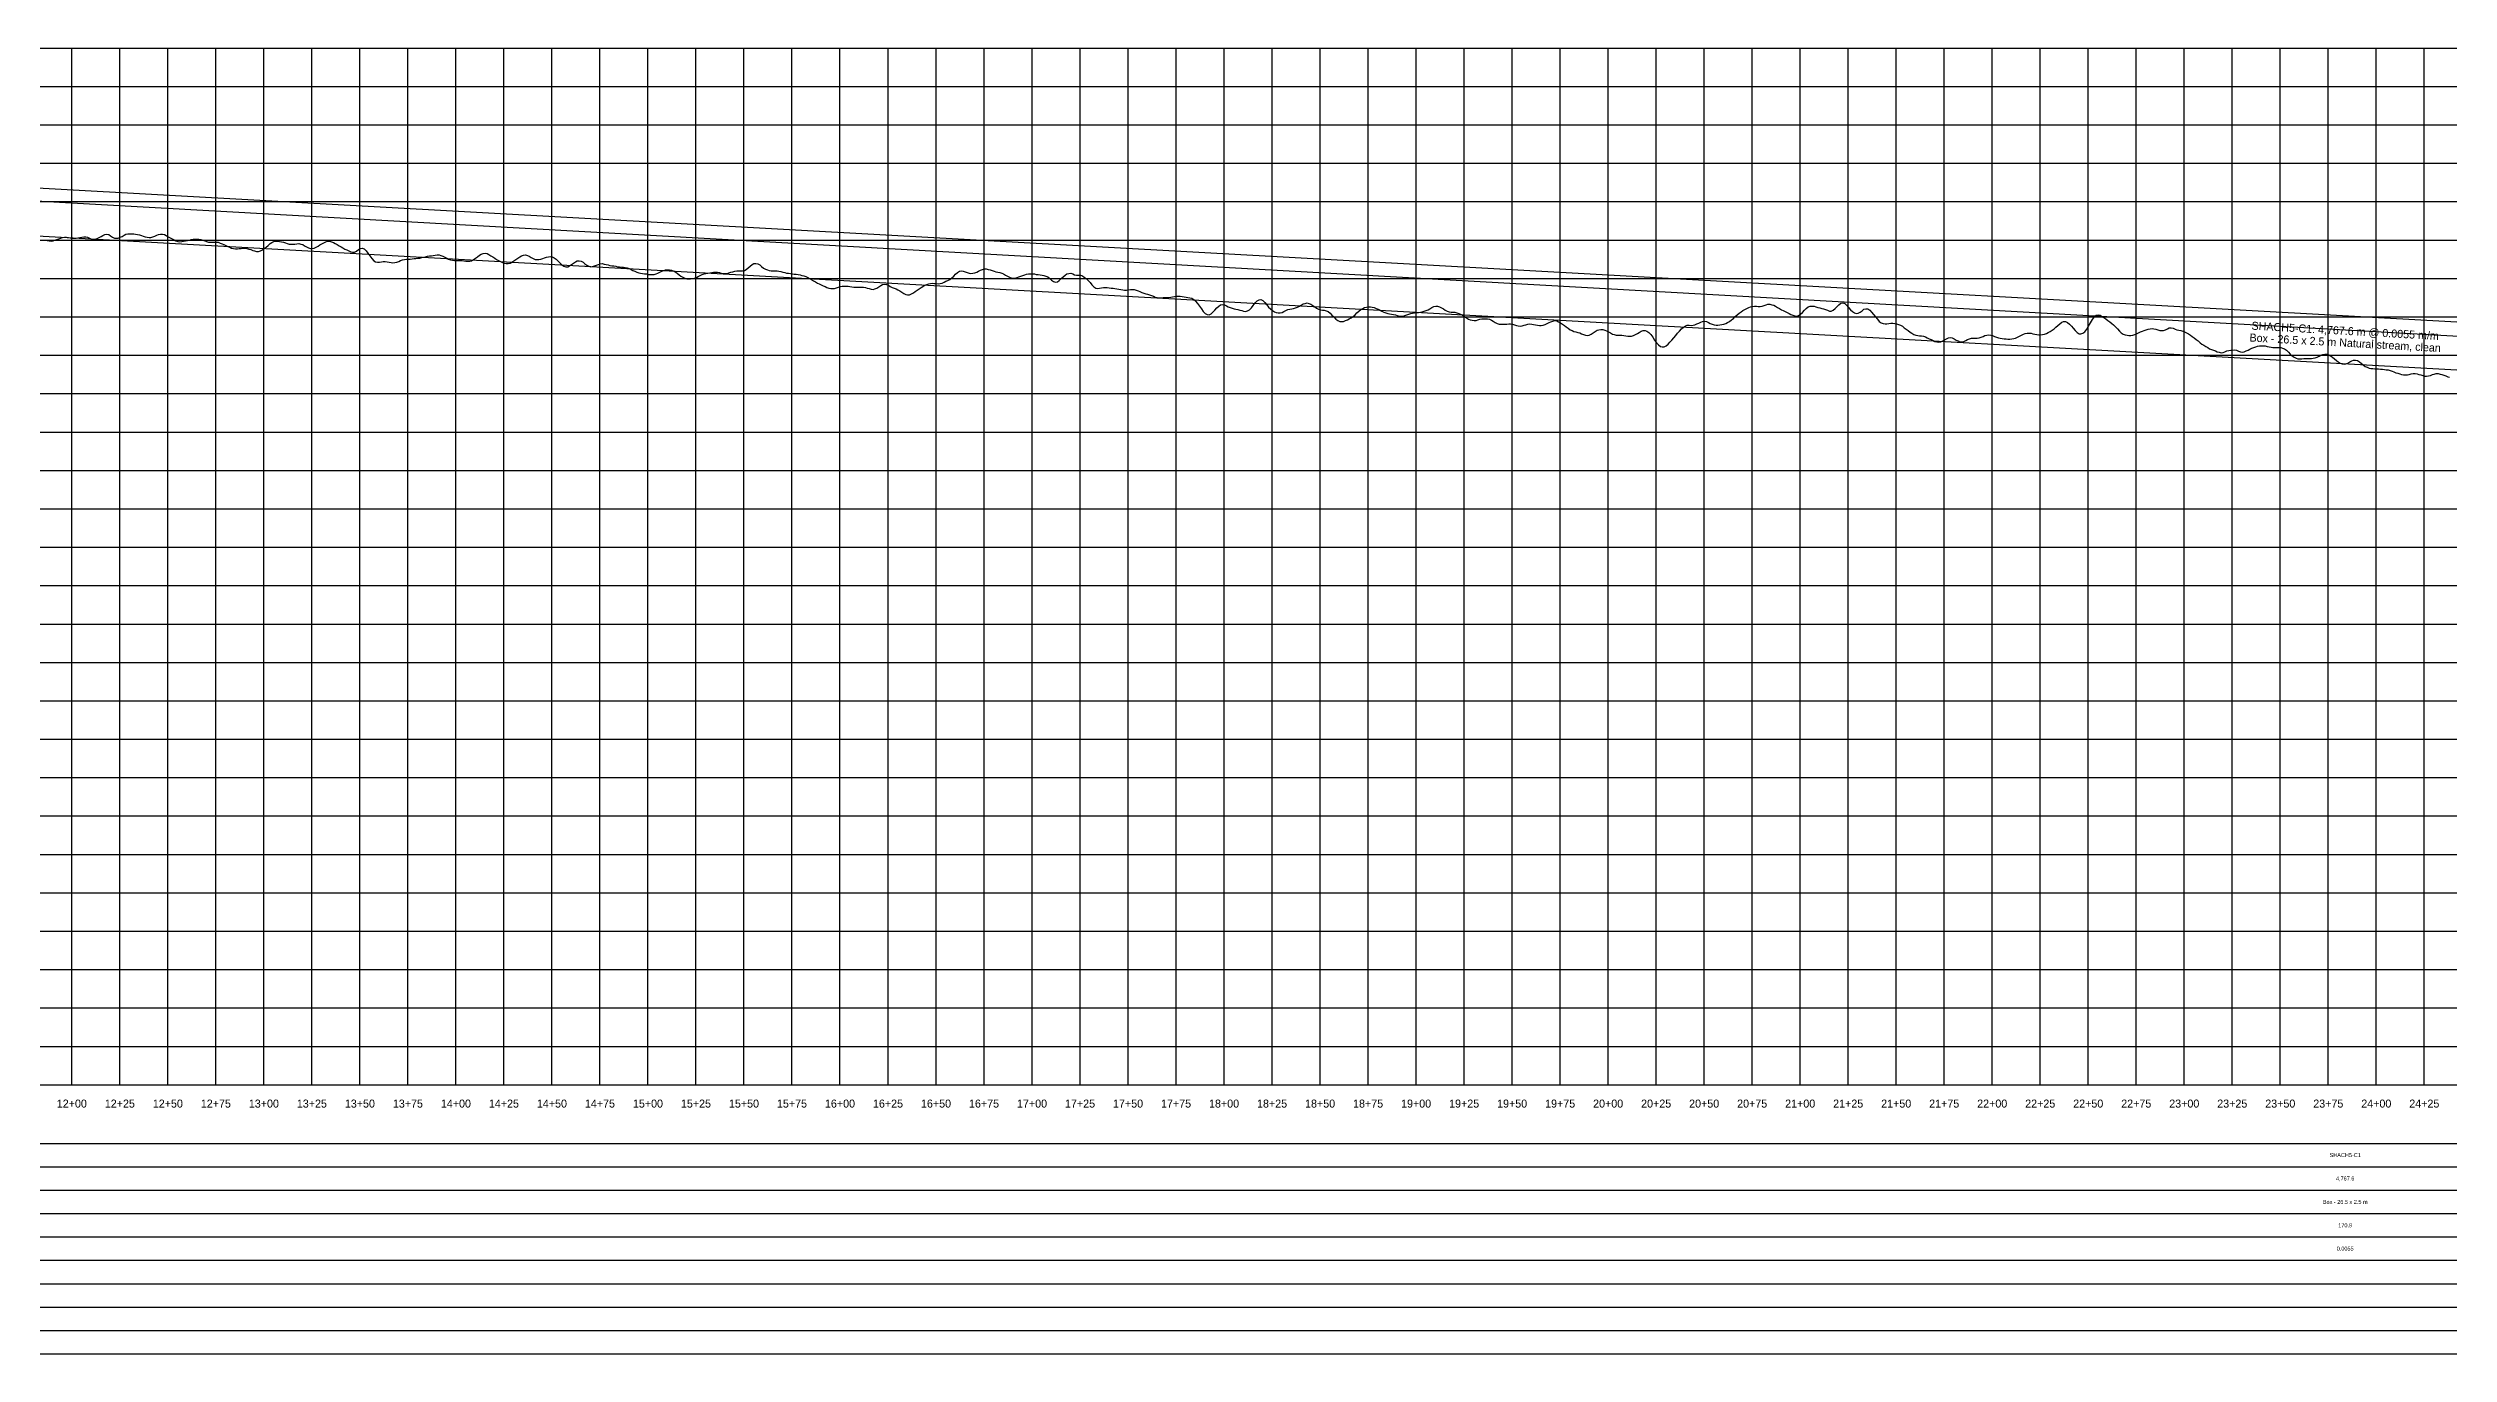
# Model space of a CAD drawing. Extents: x -64 to 9953, y -140 to 549.
# Drawn here: x 1188 to 2438, y -140 to 540 of the extents above; entities that cross this region are included whole.
import ezdxf
from ezdxf.enums import TextEntityAlignment as Align

# ---------------------------------------------------------------- set-up
doc = ezdxf.new("R2010")
doc.units = 0
for name, color, linetype in [('Annotation', 7, 'Continuous'), ('Annotation_Table', 254, 'Continuous'), ('Crown', 7, 'Continuous'), ('Grid', 254, 'Continuous'), ('Grid_Text', 7, 'Continuous'), ('Ground_Elevation', 3, 'Continuous'), ('Hydraulic_Grade', 5, 'Continuous'), ('Invert', 7, 'Continuous')]:
    doc.layers.add(name, color=color, linetype=linetype)

msp = doc.modelspace()

# ---------------------------------------------------------------- linework, layer by layer
at = {"layer": 'Annotation_Table', "color": 254}
for points in [[(-25, -30.5), (9925, -30.5)], [(-25, -42.7), (9925, -42.7)], [(-25, -54.9), (9925, -54.9)], [(-25, -67.1), (9925, -67.1)], [(-25, -79.2), (9925, -79.2)], [(-25, -91.4), (9925, -91.4)], [(-25, -103.6), (9925, -103.6)], [(-25, -115.8), (9925, -115.8)], [(-25, -128), (9925, -128)], [(-25, -140.2), (9925, -140.2)]]:
    msp.add_lwpolyline(points, dxfattribs=at)
at = {"layer": 'Crown', "color": 0}
msp.add_lwpolyline([(0, 532.6), (4767.6, 268.5)], dxfattribs=at)
at = {"layer": 'Grid', "color": 254}
for points in [[(-25, 540), (9925, 540)], [(1200, 0), (1200, 540)], [(1225, 0), (1225, 540)], [(1250, 0), (1250, 540)], [(1275, 0), (1275, 540)], [(1300, 0), (1300, 540)], [(1325, 0), (1325, 540)], [(1350, 0), (1350, 540)], [(1375, 0), (1375, 540)], [(1400, 0), (1400, 540)], [(1425, 0), (1425, 540)], [(1450, 0), (1450, 540)], [(1475, 0), (1475, 540)], [(1500, 0), (1500, 540)], [(1525, 0), (1525, 540)], [(1550, 0), (1550, 540)], [(1575, 0), (1575, 540)], [(1600, 0), (1600, 540)], [(1625, 0), (1625, 540)], [(1650, 0), (1650, 540)], [(1675, 0), (1675, 540)], [(1700, 0), (1700, 540)], [(1725, 0), (1725, 540)], [(1750, 0), (1750, 540)], [(1775, 0), (1775, 540)], [(1800, 0), (1800, 540)], [(1825, 0), (1825, 540)], [(1850, 0), (1850, 540)], [(1875, 0), (1875, 540)], [(1900, 0), (1900, 540)], [(1925, 0), (1925, 540)], [(1950, 0), (1950, 540)], [(1975, 0), (1975, 540)], [(2000, 0), (2000, 540)], [(2025, 0), (2025, 540)], [(2050, 0), (2050, 540)], [(2075, 0), (2075, 540)], [(2100, 0), (2100, 540)], [(2125, 0), (2125, 540)], [(2150, 0), (2150, 540)], [(2175, 0), (2175, 540)], [(2200, 0), (2200, 540)], [(2225, 0), (2225, 540)], [(2250, 0), (2250, 540)], [(2275, 0), (2275, 540)], [(2300, 0), (2300, 540)], [(2325, 0), (2325, 540)], [(2350, 0), (2350, 540)], [(2375, 0), (2375, 540)], [(2400, 0), (2400, 540)], [(2425, 0), (2425, 540)], [(-25, 520), (9925, 520)], [(-25, 500), (9925, 500)], [(-25, 480), (9925, 480)], [(-25, 460), (9925, 460)], [(-25, 440), (9925, 440)], [(-25, 420), (9925, 420)], [(-25, 400), (9925, 400)], [(-25, 380), (9925, 380)], [(-25, 360), (9925, 360)], [(-25, 340), (9925, 340)], [(-25, 320), (9925, 320)], [(-25, 300), (9925, 300)], [(-25, 280), (9925, 280)], [(-25, 260), (9925, 260)], [(-25, 240), (9925, 240)], [(-25, 220), (9925, 220)], [(-25, 200), (9925, 200)], [(-25, 180), (9925, 180)], [(-25, 160), (9925, 160)], [(-25, 140), (9925, 140)], [(-25, 120), (9925, 120)], [(-25, 100), (9925, 100)], [(-25, 80), (9925, 80)], [(-25, 60), (9925, 60)], [(-25, 40), (9925, 40)], [(-25, 20), (9925, 20)], [(-25, 0), (9925, 0)]]:
    msp.add_lwpolyline(points, dxfattribs=at)
at = {"layer": 'Ground_Elevation', "color": 3}
msp.add_lwpolyline([(1187.2, 439.8), (1188.2, 439.5), (1189.2, 439.4), (1190.2, 439.5), (1191.2, 439.9), (1192.2, 440.2), (1193.2, 440.6), (1194.2, 441), (1195.2, 441.3), (1196.2, 441.4), (1197.2, 441.4), (1198.2, 441.3), (1199.2, 441.2), (1200.2, 441), (1201.2, 441), (1202.2, 441), (1203.2, 441.2), (1204.2, 441.3), (1205.2, 441.5), (1206.2, 441.7), (1207.2, 441.7), (1208.2, 441.4), (1209.2, 440.9), (1210.2, 440.5), (1211.2, 440.2), (1212.2, 440.4), (1213.2, 440.8), (1214.2, 441.3), (1215.2, 441.8), (1216.2, 442.4), (1217.2, 442.9), (1218.2, 443.1), (1219.2, 442.8), (1220.2, 442.1), (1221.2, 441.4), (1222.2, 441), (1223.2, 440.9), (1224.2, 441), (1225.2, 441.4), (1226.2, 441.9), (1227.2, 442.5), (1228.2, 443), (1229.2, 443.2), (1230.2, 443.3), (1231.2, 443.3), (1232.2, 443.2), (1233.2, 443.1), (1234.2, 442.9), (1235.2, 442.7), (1236.2, 442.3), (1237.2, 442), (1238.2, 441.6), (1239.2, 441.4), (1240.2, 441.3), (1241.2, 441.3), (1242.2, 441.6), (1243.2, 442), (1244.2, 442.5), (1245.2, 442.8), (1246.2, 443), (1247.2, 443.1), (1248.2, 442.8), (1249.2, 442.3), (1250.2, 441.7), (1251.2, 441.2), (1252.2, 440.6), (1253.2, 440.1), (1254.2, 439.6), (1255.2, 439.3), (1256.2, 439.1), (1257.2, 439.2), (1258.2, 439.4), (1259.2, 439.6), (1260.2, 439.8), (1261.2, 440), (1262.2, 440.2), (1263.2, 440.4), (1264.2, 440.5), (1265.2, 440.5), (1266.2, 440.4), (1267.2, 440.2), (1268.2, 439.9), (1269.2, 439.5), (1270.2, 439.2), (1271.2, 438.9), (1272.2, 438.8), (1273.2, 438.9), (1274.2, 438.9), (1275.2, 438.9), (1276.2, 438.8), (1277.2, 438.4), (1278.2, 438), (1279.2, 437.6), (1280.2, 437.1), (1281.2, 436.7), (1282.2, 436.2), (1283.2, 435.8), (1284.2, 435.6), (1285.2, 435.4), (1286.2, 435.4), (1287.2, 435.5), (1288.2, 435.6), (1289.2, 435.7), (1290.2, 435.7), (1291.2, 435.6), (1292.2, 435.3), (1293.2, 435), (1294.2, 434.6), (1295.2, 434.3), (1296.2, 434.1), (1297.2, 434.1), (1298.2, 434.3), (1299.2, 434.8), (1300.2, 435.5), (1301.2, 436.3), (1302.2, 437.2), (1303.2, 438.1), (1304.2, 438.7), (1305.2, 439.2), (1306.2, 439.4), (1307.2, 439.4), (1308.2, 439.3), (1309.2, 439.1), (1310.2, 438.8), (1311.2, 438.5), (1312.2, 438.2), (1313.2, 437.9), (1314.2, 437.8), (1315.2, 437.8), (1316.2, 437.9), (1317.2, 438), (1318.2, 438.1), (1319.2, 437.9), (1320.2, 437.6), (1321.2, 437), (1322.2, 436.4), (1323.2, 435.9), (1324.2, 435.6), (1325.2, 435.5), (1326.2, 435.8), (1327.2, 436.2), (1328.2, 436.8), (1329.2, 437.4), (1330.2, 438), (1331.2, 438.6), (1332.2, 439.1), (1333.2, 439.4), (1334.2, 439.4), (1335.2, 439.1), (1336.2, 438.7), (1337.2, 438.2), (1338.2, 437.6), (1339.2, 437), (1340.2, 436.5), (1341.2, 435.9), (1342.2, 435.3), (1343.2, 434.8), (1344.2, 434.3), (1345.2, 433.8), (1346.2, 433.6), (1347.2, 433.7), (1348.2, 434.2), (1349.2, 435), (1350.2, 435.6), (1351.2, 435.8), (1352.2, 435.4), (1353.2, 434.4), (1354.2, 433.1), (1355.2, 431.7), (1356.2, 430.3), (1357.2, 429.2), (1358.2, 428.6), (1359.2, 428.4), (1360.2, 428.4), (1361.2, 428.6), (1362.2, 428.8), (1363.2, 428.8), (1364.2, 428.7), (1365.2, 428.5), (1366.2, 428.2), (1367.2, 428.1), (1368.2, 428.2), (1369.2, 428.4), (1370.2, 428.8), (1371.2, 429.3), (1372.2, 429.7), (1373.2, 429.9), (1374.2, 430), (1375.2, 430.1), (1376.2, 430.1), (1377.2, 430.2), (1378.2, 430.3), (1379.2, 430.4), (1380.2, 430.5), (1381.2, 430.6), (1382.2, 430.9), (1383.2, 431.1), (1384.2, 431.3), (1385.2, 431.5), (1386.2, 431.7), (1387.2, 431.8), (1388.2, 432), (1389.2, 432.1), (1390.2, 432.2), (1391.2, 432.2), (1392.2, 431.9), (1393.2, 431.6), (1394.2, 431), (1395.2, 430.5), (1396.2, 430), (1397.2, 429.7), (1398.2, 429.5), (1399.2, 429.4), (1400.2, 429.4), (1401.2, 429.4), (1402.2, 429.4), (1403.2, 429.3), (1404.2, 429.1), (1405.2, 429), (1406.2, 428.9), (1407.2, 429), (1408.2, 429.2), (1409.2, 429.8), (1410.2, 430.5), (1411.2, 431.3), (1412.2, 432.1), (1413.2, 432.7), (1414.2, 433), (1415.2, 433.1), (1416.2, 432.9), (1417.2, 432.4), (1418.2, 431.8), (1419.2, 431.2), (1420.2, 430.6), (1421.2, 429.9), (1422.2, 429.4), (1423.2, 428.8), (1424.2, 428.3), (1425.2, 427.9), (1426.2, 427.7), (1427.2, 427.7), (1428.2, 428), (1429.2, 428.5), (1430.2, 429.1), (1431.2, 429.8), (1432.2, 430.5), (1433.2, 431.2), (1434.2, 431.8), (1435.2, 432.1), (1436.2, 432.2), (1437.2, 431.9), (1438.2, 431.5), (1439.2, 430.9), (1440.2, 430.4), (1441.2, 429.9), (1442.2, 429.8), (1443.2, 429.9), (1444.2, 430.1), (1445.2, 430.4), (1446.2, 430.7), (1447.2, 431), (1448.2, 431.2), (1449.2, 431.4), (1450.2, 431.2), (1451.2, 430.8), (1452.2, 430), (1453.2, 429), (1454.2, 428), (1455.2, 427), (1456.2, 426.3), (1457.2, 426), (1458.2, 426.1), (1459.2, 426.5), (1460.2, 427.2), (1461.2, 428), (1462.2, 428.7), (1463.2, 429.1), (1464.2, 429.2), (1465.2, 429), (1466.2, 428.4), (1467.2, 427.6), (1468.2, 426.9), (1469.2, 426.4), (1470.2, 426.1), (1471.2, 426.2), (1472.2, 426.5), (1473.2, 426.9), (1474.2, 427.3), (1475.2, 427.6), (1476.2, 427.7), (1477.2, 427.5), (1478.2, 427.3), (1479.2, 427), (1480.2, 426.8), (1481.2, 426.6), (1482.2, 426.5), (1483.2, 426.3), (1484.2, 426.1), (1485.2, 426), (1486.2, 425.9), (1487.2, 425.8), (1488.2, 425.7), (1489.2, 425.5), (1490.2, 425.2), (1491.2, 424.7), (1492.2, 424.2), (1493.2, 423.7), (1494.2, 423.2), (1495.2, 422.9), (1496.2, 422.7), (1497.2, 422.6), (1498.2, 422.4), (1499.2, 422.3), (1500.2, 422.1), (1501.2, 422), (1502.2, 422), (1503.2, 422.1), (1504.2, 422.3), (1505.2, 422.7), (1506.2, 423.3), (1507.2, 423.8), (1508.2, 424.2), (1509.2, 424.5), (1510.2, 424.5), (1511.2, 424.5), (1512.2, 424.3), (1513.2, 423.9), (1514.2, 423.4), (1515.2, 422.7), (1516.2, 421.9), (1517.2, 421.2), (1518.2, 420.6), (1519.2, 420.1), (1520.2, 419.8), (1521.2, 419.7), (1522.2, 419.7), (1523.2, 419.9), (1524.2, 420.1), (1525.2, 420.5), (1526.2, 421), (1527.2, 421.5), (1528.2, 422), (1529.2, 422.3), (1530.2, 422.5), (1531.2, 422.7), (1532.2, 422.9), (1533.2, 423.1), (1534.2, 423.2), (1535.2, 423.3), (1536.2, 423.2), (1537.2, 423), (1538.2, 422.8), (1539.2, 422.6), (1540.2, 422.5), (1541.2, 422.6), (1542.2, 422.9), (1543.2, 423.2), (1544.2, 423.5), (1545.2, 423.8), (1546.2, 423.9), (1547.2, 424), (1548.2, 424), (1549.2, 424), (1550.2, 424.2), (1551.2, 424.7), (1552.2, 425.5), (1553.2, 426.4), (1554.2, 427.2), (1555.2, 427.7), (1556.2, 427.8), (1557.2, 427.6), (1558.2, 427), (1559.2, 426.2), (1560.2, 425.4), (1561.2, 424.8), (1562.2, 424.4), (1563.2, 424.1), (1564.2, 424), (1565.2, 424), (1566.2, 423.9), (1567.2, 423.9), (1568.2, 423.8), (1569.2, 423.6), (1570.2, 423.3), (1571.2, 423.1), (1572.2, 422.8), (1573.2, 422.7), (1574.2, 422.5), (1575.2, 422.3), (1576.2, 422.2), (1577.2, 422.2), (1578.2, 422.1), (1579.2, 421.9), (1580.2, 421.6), (1581.2, 421.3), (1582.2, 421), (1583.2, 420.5), (1584.2, 420), (1585.2, 419.4), (1586.2, 418.8), (1587.2, 418.2), (1588.2, 417.6), (1589.2, 417.1), (1590.2, 416.6), (1591.2, 416.2), (1592.2, 415.7), (1593.2, 415.2), (1594.2, 414.9), (1595.2, 414.7), (1596.2, 414.7), (1597.2, 414.8), (1598.2, 415.1), (1599.2, 415.4), (1600.2, 415.7), (1601.2, 415.9), (1602.2, 416), (1603.2, 416), (1604.2, 415.9), (1605.2, 415.8), (1606.2, 415.6), (1607.2, 415.5), (1608.2, 415.5), (1609.2, 415.5), (1610.2, 415.5), (1611.2, 415.5), (1612.2, 415.4), (1613.2, 415.3), (1614.2, 415), (1615.2, 414.7), (1616.2, 414.4), (1617.2, 414.3), (1618.2, 414.5), (1619.2, 414.9), (1620.2, 415.6), (1621.2, 416.3), (1622.2, 416.8), (1623.2, 417), (1624.2, 416.9), (1625.2, 416.4), (1626.2, 415.8), (1627.2, 415.3), (1628.2, 414.9), (1629.2, 414.5), (1630.2, 414), (1631.2, 413.5), (1632.2, 412.8), (1633.2, 412.2), (1634.2, 411.7), (1635.2, 411.4), (1636.2, 411.5), (1637.2, 411.9), (1638.2, 412.4), (1639.2, 413.1), (1640.2, 413.9), (1641.2, 414.6), (1642.2, 415.2), (1643.2, 415.8), (1644.2, 416.4), (1645.2, 416.9), (1646.2, 417.2), (1647.2, 417.4), (1648.2, 417.5), (1649.2, 417.4), (1650.2, 417.3), (1651.2, 417.2), (1652.2, 417.3), (1653.2, 417.6), (1654.2, 418), (1655.2, 418.5), (1656.2, 418.9), (1657.2, 419.5), (1658.2, 420.3), (1659.2, 421.2), (1660.2, 422.2), (1661.2, 423.1), (1662.2, 423.7), (1663.2, 423.9), (1664.2, 423.8), (1665.2, 423.5), (1666.2, 423.1), (1667.2, 422.8), (1668.2, 422.6), (1669.2, 422.7), (1670.2, 422.9), (1671.2, 423.3), (1672.2, 423.8), (1673.2, 424.3), (1674.2, 424.7), (1675.2, 424.9), (1676.2, 424.9), (1677.2, 424.7), (1678.2, 424.4), (1679.2, 424.1), (1680.2, 423.8), (1681.2, 423.4), (1682.2, 423.3), (1683.2, 423.1), (1684.2, 422.8), (1685.2, 422.3), (1686.2, 421.7), (1687.2, 421.1), (1688.2, 420.6), (1689.2, 420.3), (1690.2, 420.1), (1691.2, 420.2), (1692.2, 420.4), (1693.2, 420.8), (1694.2, 421.2), (1695.2, 421.6), (1696.2, 421.9), (1697.2, 422.2), (1698.2, 422.3), (1699.2, 422.3), (1700.2, 422.3), (1701.2, 422.3), (1702.2, 422.1), (1703.2, 422), (1704.2, 421.8), (1705.2, 421.7), (1706.2, 421.5), (1707.2, 421.2), (1708.2, 420.8), (1709.2, 420), (1710.2, 419.1), (1711.2, 418.4), (1712.2, 418.1), (1713.2, 418.2), (1714.2, 418.9), (1715.2, 419.9), (1716.2, 420.8), (1717.2, 421.7), (1718.2, 422.3), (1719.2, 422.6), (1720.2, 422.7), (1721.2, 422.3), (1722.2, 421.9), (1723.2, 421.7), (1724.2, 421.7), (1725.2, 421.7), (1726.2, 421.4), (1727.2, 420.7), (1728.2, 419.9), (1729.2, 418.9), (1730.2, 417.8), (1731.2, 416.6), (1732.2, 415.6), (1733.2, 415), (1734.2, 414.8), (1735.2, 414.9), (1736.2, 415.1), (1737.2, 415.2), (1738.2, 415.3), (1739.2, 415.2), (1740.2, 415.1), (1741.2, 415), (1742.2, 414.9), (1743.2, 414.7), (1744.2, 414.6), (1745.2, 414.4), (1746.2, 414.2), (1747.2, 414), (1748.2, 413.8), (1749.2, 413.9), (1750.2, 414), (1751.2, 414.2), (1752.2, 414.3), (1753.2, 414.2), (1754.2, 413.9), (1755.2, 413.5), (1756.2, 413.1), (1757.2, 412.6), (1758.2, 412.3), (1759.2, 412), (1760.2, 411.8), (1761.2, 411.5), (1762.2, 411.1), (1763.2, 410.7), (1764.2, 410.3), (1765.2, 410.1), (1766.2, 409.9), (1767.2, 409.9), (1768.2, 410), (1769.2, 410), (1770.2, 410.1), (1771.2, 410.1), (1772.2, 410.2), (1773.2, 410.4), (1774.2, 410.6), (1775.2, 410.8), (1776.2, 410.8), (1777.2, 410.7), (1778.2, 410.6), (1779.2, 410.4), (1780.2, 410.2), (1781.2, 410.1), (1782.2, 409.9), (1783.2, 409.7), (1784.2, 409.1), (1785.2, 408.2), (1786.2, 407), (1787.2, 405.6), (1788.2, 404.1), (1789.2, 402.8), (1790.2, 401.8), (1791.2, 401.2), (1792.2, 401.1), (1793.2, 401.5), (1794.2, 402.4), (1795.2, 403.5), (1796.2, 404.7), (1797.2, 405.6), (1798.2, 406.2), (1799.2, 406.4), (1800.2, 406.2), (1801.2, 405.8), (1802.2, 405.2), (1803.2, 404.8), (1804.2, 404.5), (1805.2, 404.2), (1806.2, 404), (1807.2, 403.8), (1808.2, 403.5), (1809.2, 403.2), (1810.2, 402.9), (1811.2, 402.8), (1812.2, 403.1), (1813.2, 403.6), (1814.2, 404.7), (1815.2, 405.9), (1816.2, 407.2), (1817.2, 408.3), (1818.2, 408.9), (1819.2, 409), (1820.2, 408.5), (1821.2, 407.5), (1822.2, 406.3), (1823.2, 405.1), (1824.2, 404.1), (1825.2, 403.2), (1826.2, 402.6), (1827.2, 402.2), (1828.2, 402), (1829.2, 402), (1830.2, 402.2), (1831.2, 402.7), (1832.2, 403.3), (1833.2, 403.8), (1834.2, 404), (1835.2, 404.2), (1836.2, 404.4), (1837.2, 404.6), (1838.2, 405), (1839.2, 405.6), (1840.2, 406.1), (1841.2, 406.7), (1842.2, 407), (1843.2, 407.2), (1844.2, 407), (1845.2, 406.6), (1846.2, 405.9), (1847.2, 405.2), (1848.2, 404.5), (1849.2, 404), (1850.2, 403.6), (1851.2, 403.5), (1852.2, 403.4), (1853.2, 403.1), (1854.2, 402.7), (1855.2, 401.9), (1856.2, 400.9), (1857.2, 399.9), (1858.2, 398.8), (1859.2, 398.1), (1860.2, 397.6), (1861.2, 397.5), (1862.2, 397.6), (1863.2, 398), (1864.2, 398.4), (1865.2, 399), (1866.2, 399.5), (1867.2, 400.2), (1868.2, 401.1), (1869.2, 402.1), (1870.2, 403), (1871.2, 403.8), (1872.2, 404.4), (1873.2, 404.9), (1874.2, 405.1), (1875.2, 405.2), (1876.2, 405.2), (1877.2, 405), (1878.2, 404.8), (1879.2, 404.4), (1880.2, 403.9), (1881.2, 403.4), (1882.2, 402.9), (1883.2, 402.4), (1884.2, 402), (1885.2, 401.7), (1886.2, 401.6), (1887.2, 401.4), (1888.2, 401.2), (1889.2, 401), (1890.2, 400.7), (1891.2, 400.4), (1892.2, 400.3), (1893.2, 400.4), (1894.2, 400.6), (1895.2, 401), (1896.2, 401.4), (1897.2, 401.7), (1898.2, 401.9), (1899.2, 402), (1900.2, 402.2), (1901.2, 402.3), (1902.2, 402.4), (1903.2, 402.6), (1904.2, 402.9), (1905.2, 403.3), (1906.2, 403.7), (1907.2, 404.2), (1908.2, 404.8), (1909.2, 405.4), (1910.2, 405.6), (1911.2, 405.6), (1912.2, 405.2), (1913.2, 404.7), (1914.2, 404.1), (1915.2, 403.4), (1916.2, 402.9), (1917.2, 402.6), (1918.2, 402.5), (1919.2, 402.5), (1920.2, 402.4), (1921.2, 402.1), (1922.2, 401.8), (1923.2, 401.3), (1924.2, 400.8), (1925.2, 400.1), (1926.2, 399.4), (1927.2, 398.8), (1928.2, 398.4), (1929.2, 398.2), (1930.2, 398.1), (1931.2, 398.1), (1932.2, 398.4), (1933.2, 398.7), (1934.2, 398.9), (1935.2, 399), (1936.2, 399), (1937.2, 398.9), (1938.2, 398.7), (1939.2, 398.2), (1940.2, 397.7), (1941.2, 397), (1942.2, 396.5), (1943.2, 396.2), (1944.2, 396.1), (1945.2, 396.1), (1946.2, 396.1), (1947.2, 396.2), (1948.2, 396.3), (1949.2, 396.3), (1950.2, 396.1), (1951.2, 395.8), (1952.2, 395.5), (1953.2, 395.3), (1954.2, 395.2), (1955.2, 395.3), (1956.2, 395.6), (1957.2, 395.9), (1958.2, 396.2), (1959.2, 396.3), (1960.2, 396.2), (1961.2, 396), (1962.2, 395.8), (1963.2, 395.6), (1964.2, 395.5), (1965.2, 395.5), (1966.2, 395.7), (1967.2, 396), (1968.2, 396.5), (1969.2, 397), (1970.2, 397.4), (1971.2, 397.8), (1972.2, 398), (1973.2, 397.9), (1974.2, 397.4), (1975.2, 396.8), (1976.2, 396.1), (1977.2, 395.4), (1978.2, 394.7), (1979.2, 394), (1980.2, 393.3), (1981.2, 392.8), (1982.2, 392.4), (1983.2, 392.2), (1984.2, 391.9), (1985.2, 391.6), (1986.2, 391.2), (1987.2, 390.8), (1988.2, 390.4), (1989.2, 390.3), (1990.2, 390.5), (1991.2, 390.9), (1992.2, 391.6), (1993.2, 392.3), (1994.2, 393), (1995.2, 393.3), (1996.2, 393.4), (1997.2, 393.4), (1998.2, 393.1), (1999.2, 392.7), (2000.2, 392.2), (2001.2, 391.6), (2002.2, 391), (2003.2, 390.7), (2004.2, 390.5), (2005.2, 390.4), (2006.2, 390.4), (2007.2, 390.4), (2008.2, 390.3), (2009.2, 390.1), (2010.2, 389.9), (2011.2, 389.9), (2012.2, 390), (2013.2, 390.3), (2014.2, 390.7), (2015.2, 391.3), (2016.2, 391.9), (2017.2, 392.5), (2018.2, 392.8), (2019.2, 392.8), (2020.2, 392.5), (2021.2, 391.8), (2022.2, 390.7), (2023.2, 389.4), (2024.2, 387.9), (2025.2, 386.5), (2026.2, 385.4), (2027.2, 384.6), (2028.2, 384.3), (2029.2, 384.3), (2030.2, 384.9), (2031.2, 385.8), (2032.2, 386.8), (2033.2, 387.9), (2034.2, 389), (2035.2, 390.2), (2036.2, 391.4), (2037.2, 392.6), (2038.2, 393.7), (2039.2, 394.6), (2040.2, 395.3), (2041.2, 395.6), (2042.2, 395.6), (2043.2, 395.5), (2044.2, 395.6), (2045.2, 395.9), (2046.2, 396.3), (2047.2, 396.7), (2048.2, 397.2), (2049.2, 397.6), (2050.2, 397.7), (2051.2, 397.5), (2052.2, 397.1), (2053.2, 396.6), (2054.2, 396.2), (2055.2, 395.9), (2056.2, 395.7), (2057.2, 395.7), (2058.2, 395.8), (2059.2, 396), (2060.2, 396.2), (2061.2, 396.5), (2062.2, 397), (2063.2, 397.6), (2064.2, 398.4), (2065.2, 399.2), (2066.2, 400.1), (2067.2, 401), (2068.2, 401.9), (2069.2, 402.6), (2070.2, 403.2), (2071.2, 403.8), (2072.2, 404.4), (2073.2, 404.9), (2074.2, 405.2), (2075.2, 405.4), (2076.2, 405.5), (2077.2, 405.5), (2078.2, 405.4), (2079.2, 405.4), (2080.2, 405.6), (2081.2, 405.9), (2082.2, 406.3), (2083.2, 406.5), (2084.2, 406.5), (2085.2, 406.3), (2086.2, 406), (2087.2, 405.6), (2088.2, 404.9), (2089.2, 404.3), (2090.2, 403.7), (2091.2, 403.3), (2092.2, 402.8), (2093.2, 402.3), (2094.2, 401.7), (2095.2, 401.2), (2096.2, 400.8), (2097.2, 400.5), (2098.2, 400.4), (2099.2, 400.6), (2100.2, 401.3), (2101.2, 402.2), (2102.2, 403.4), (2103.2, 404.4), (2104.2, 405.2), (2105.2, 405.6), (2106.2, 405.6), (2107.2, 405.5), (2108.2, 405.2), (2109.2, 404.8), (2110.2, 404.6), (2111.2, 404.4), (2112.2, 404.1), (2113.2, 403.8), (2114.2, 403.4), (2115.2, 403), (2116.2, 403), (2117.2, 403.4), (2118.2, 404.3), (2119.2, 405.3), (2120.2, 406.3), (2121.2, 407.1), (2122.2, 407.3), (2123.2, 407), (2124.2, 406.1), (2125.2, 404.9), (2126.2, 403.7), (2127.2, 402.7), (2128.2, 402.1), (2129.2, 401.8), (2130.2, 401.9), (2131.2, 402.4), (2132.2, 403.1), (2133.2, 403.9), (2134.2, 404.2), (2135.2, 404.1), (2136.2, 403.4), (2137.2, 402.4), (2138.2, 401.2), (2139.2, 399.9), (2140.2, 398.7), (2141.2, 397.6), (2142.2, 396.9), (2143.2, 396.5), (2144.2, 396.3), (2145.2, 396.4), (2146.2, 396.6), (2147.2, 396.7), (2148.2, 396.7), (2149.2, 396.5), (2150.2, 396.3), (2151.2, 396), (2152.2, 395.6), (2153.2, 395.1), (2154.2, 394.3), (2155.2, 393.5), (2156.2, 392.8), (2157.2, 392), (2158.2, 391.4), (2159.2, 390.8), (2160.2, 390.4), (2161.2, 390.2), (2162.2, 390.1), (2163.2, 390.1), (2164.2, 389.9), (2165.2, 389.6), (2166.2, 389.1), (2167.2, 388.6), (2168.2, 388.1), (2169.2, 387.6), (2170.2, 387.2), (2171.2, 386.9), (2172.2, 386.8), (2173.2, 387), (2174.2, 387.4), (2175.2, 388), (2176.2, 388.6), (2177.2, 389), (2178.2, 389.2), (2179.2, 389), (2180.2, 388.6), (2181.2, 387.9), (2182.2, 387.4), (2183.2, 387), (2184.2, 386.9), (2185.2, 387.1), (2186.2, 387.6), (2187.2, 388.1), (2188.2, 388.5), (2189.2, 388.8), (2190.2, 388.8), (2191.2, 388.8), (2192.2, 388.8), (2193.2, 389), (2194.2, 389.4), (2195.2, 389.8), (2196.2, 390.2), (2197.2, 390.5), (2198.2, 390.6), (2199.2, 390.5), (2200.2, 390.2), (2201.2, 389.8), (2202.2, 389.4), (2203.2, 389), (2204.2, 388.8), (2205.2, 388.7), (2206.2, 388.6), (2207.2, 388.5), (2208.2, 388.4), (2209.2, 388.4), (2210.2, 388.5), (2211.2, 388.7), (2212.2, 388.9), (2213.2, 389.4), (2214.2, 389.9), (2215.2, 390.5), (2216.2, 390.9), (2217.2, 391.3), (2218.2, 391.5), (2219.2, 391.5), (2220.2, 391.4), (2221.2, 391.2), (2222.2, 390.9), (2223.2, 390.7), (2224.2, 390.6), (2225.2, 390.6), (2226.2, 390.7), (2227.2, 390.9), (2228.2, 391.3), (2229.2, 391.8), (2230.2, 392.4), (2231.2, 393.1), (2232.2, 393.8), (2233.2, 394.6), (2234.2, 395.5), (2235.2, 396.4), (2236.2, 397.2), (2237.2, 397.6), (2238.2, 397.5), (2239.2, 397), (2240.2, 396.2), (2241.2, 395.2), (2242.2, 394), (2243.2, 392.8), (2244.2, 391.8), (2245.2, 391.2), (2246.2, 391.1), (2247.2, 391.4), (2248.2, 392.2), (2249.2, 393.6), (2250.2, 395.2), (2251.2, 396.9), (2252.2, 398.6), (2253.2, 400), (2254.2, 400.8), (2255.2, 401), (2256.2, 400.8), (2257.2, 400.2), (2258.2, 399.6), (2259.2, 398.9), (2260.2, 398.1), (2261.2, 397.4), (2262.2, 396.6), (2263.2, 395.8), (2264.2, 394.8), (2265.2, 393.7), (2266.2, 392.5), (2267.2, 391.6), (2268.2, 391), (2269.2, 390.6), (2270.2, 390.4), (2271.2, 390.3), (2272.2, 390.3), (2273.2, 390.5), (2274.2, 390.8), (2275.2, 391.2), (2276.2, 391.6), (2277.2, 392.1), (2278.2, 392.5), (2279.2, 392.9), (2280.2, 393.3), (2281.2, 393.6), (2282.2, 393.8), (2283.2, 393.9), (2284.2, 393.8), (2285.2, 393.5), (2286.2, 393.2), (2287.2, 392.9), (2288.2, 392.8), (2289.2, 392.9), (2290.2, 393.3), (2291.2, 393.8), (2292.2, 394.2), (2293.2, 394.3), (2294.2, 394), (2295.2, 393.6), (2296.2, 393.3), (2297.2, 393), (2298.2, 392.8), (2299.2, 392.5), (2300.2, 392.2), (2301.2, 391.7), (2302.2, 391.2), (2303.2, 390.5), (2304.2, 389.8), (2305.2, 389), (2306.2, 388.2), (2307.2, 387.4), (2308.2, 386.5), (2309.2, 385.8), (2310.2, 385.2), (2311.2, 384.6), (2312.2, 384), (2313.2, 383.4), (2314.2, 382.9), (2315.2, 382.6), (2316.2, 382.2), (2317.2, 381.8), (2318.2, 381.5), (2319.2, 381.3), (2320.2, 381.4), (2321.2, 381.8), (2322.2, 382.2), (2323.2, 382.4), (2324.2, 382.6), (2325.2, 382.7), (2326.2, 382.8), (2327.2, 382.6), (2328.2, 382.1), (2329.2, 381.7), (2330.2, 381.6), (2331.2, 381.8), (2332.2, 382.2), (2333.2, 382.6), (2334.2, 383.1), (2335.2, 383.6), (2336.2, 384), (2337.2, 384.4), (2338.2, 384.7), (2339.2, 384.8), (2340.2, 384.9), (2341.2, 384.8), (2342.2, 384.8), (2343.2, 384.6), (2344.2, 384.3), (2345.2, 384.1), (2346.2, 384), (2347.2, 384), (2348.2, 384), (2349.2, 384), (2350.2, 384), (2351.2, 383.7), (2352.2, 383.3), (2353.2, 382.6), (2354.2, 381.6), (2355.2, 380.6), (2356.2, 379.7), (2357.2, 378.9), (2358.2, 378.4), (2359.2, 378.1), (2360.2, 378.1), (2361.2, 378.1), (2362.2, 378.2), (2363.2, 378.2), (2364.2, 378.2), (2365.2, 378.2), (2366.2, 378.3), (2367.2, 378.4), (2368.2, 378.6), (2369.2, 379), (2370.2, 379.5), (2371.2, 380), (2372.2, 380.4), (2373.2, 380.6), (2374.2, 380.5), (2375.2, 380.2), (2376.2, 379.7), (2377.2, 379), (2378.2, 378.1), (2379.2, 377.3), (2380.2, 376.5), (2381.2, 375.9), (2382.2, 375.5), (2383.2, 375.3), (2384.2, 375.5), (2385.2, 375.9), (2386.2, 376.5), (2387.2, 377.1), (2388.2, 377.4), (2389.2, 377.5), (2390.2, 377.2), (2391.2, 376.6), (2392.2, 375.9), (2393.2, 375), (2394.2, 374.2), (2395.2, 373.7), (2396.2, 373.3), (2397.2, 373.1), (2398.2, 373), (2399.2, 372.9), (2400.2, 372.9), (2401.2, 372.9), (2402.2, 372.8), (2403.2, 372.7), (2404.2, 372.5), (2405.2, 372.4), (2406.2, 372.3), (2407.2, 372), (2408.2, 371.7), (2409.2, 371.3), (2410.2, 370.9), (2411.2, 370.6), (2412.2, 370.3), (2413.2, 370), (2414.2, 369.8), (2415.2, 369.7), (2416.2, 369.8), (2417.2, 370), (2418.2, 370.3), (2419.2, 370.4), (2420.2, 370.4), (2421.2, 370.3), (2422.2, 370), (2423.2, 369.7), (2424.2, 369.4), (2425.2, 369.1), (2426.2, 369.1), (2427.2, 369.2), (2428.2, 369.5), (2429.2, 369.9), (2430.2, 370.2), (2431.2, 370.4), (2432.2, 370.4), (2433.2, 370.2), (2434.2, 369.9), (2435.2, 369.6), (2436.2, 369.2), (2437.2, 368.8), (2438.2, 368.5)], dxfattribs=at)
at = {"layer": 'Hydraulic_Grade', "color": 5}
msp.add_lwpolyline([(0, 526.3), (4767.6, 260.1)], dxfattribs=at)
at = {"layer": 'Invert', "color": 0}
msp.add_lwpolyline([(0, 507.6), (4767.6, 243.5)], dxfattribs=at)

# ---------------------------------------------------------------- texts
at = {"layer": 'Annotation', "color": 0}
for s, p in [('Box - 26.5 x 2.5 m Natural stream, clean', (2383.8, 386.5)), ('SHACH5-C1: 4,767.6 m @ 0.0055 m/m', (2383.8, 392.7))]:
    msp.add_text(s, height=4.167, rotation=356.8293, dxfattribs=at).set_placement(p, align=Align.MIDDLE_CENTER)
at = {"layer": 'Annotation_Table', "color": 0}
for s, height, p in [('SHACH5-C1', 2.08, (2383.8, -36.6)), ('4,767.6', 2.08, (2383.8, -48.8)), ('Box - 26.5 x 2.5 m', 2.083, (2383.8, -61)), ('170.9', 2.08, (2383.8, -73.2)), ('0.0055', 2.08, (2383.8, -85.3))]:
    msp.add_text(s, height=height, dxfattribs=at).set_placement(p, align=Align.MIDDLE_CENTER)
at = {"layer": 'Grid_Text', "color": 0}
for s, p in [('12+00', (1200, -7.7)), ('12+25', (1225, -7.7)), ('12+50', (1250, -7.7)), ('12+75', (1275, -7.7)), ('13+00', (1300, -7.7)), ('13+25', (1325, -7.7)), ('13+50', (1350, -7.7)), ('13+75', (1375, -7.7)), ('14+00', (1400, -7.7)), ('14+25', (1425, -7.7)), ('14+50', (1450, -7.7)), ('14+75', (1475, -7.7)), ('15+00', (1500, -7.7)), ('15+25', (1525, -7.7)), ('15+50', (1550, -7.7)), ('15+75', (1575, -7.7)), ('16+00', (1600, -7.7)), ('16+25', (1625, -7.7)), ('16+50', (1650, -7.7)), ('16+75', (1675, -7.7)), ('17+00', (1700, -7.7)), ('17+25', (1725, -7.7)), ('17+50', (1750, -7.7)), ('17+75', (1775, -7.7)), ('18+00', (1800, -7.7)), ('18+25', (1825, -7.7)), ('18+50', (1850, -7.7)), ('18+75', (1875, -7.7)), ('19+00', (1900, -7.7)), ('19+25', (1925, -7.7)), ('19+50', (1950, -7.7)), ('19+75', (1975, -7.7)), ('20+00', (2000, -7.7)), ('20+25', (2025, -7.7)), ('20+50', (2050, -7.7)), ('20+75', (2075, -7.7)), ('21+00', (2100, -7.7)), ('21+25', (2125, -7.7)), ('21+50', (2150, -7.7)), ('21+75', (2175, -7.7)), ('22+00', (2200, -7.7)), ('22+25', (2225, -7.7)), ('22+50', (2250, -7.7)), ('22+75', (2275, -7.7)), ('23+00', (2300, -7.7)), ('23+25', (2325, -7.7)), ('23+50', (2350, -7.7)), ('23+75', (2375, -7.7)), ('24+00', (2400, -7.7)), ('24+25', (2425, -7.7))]:
    msp.add_text(s, height=4.17, dxfattribs=at).set_placement(p, align=Align.TOP_CENTER)

doc.saveas('drawing.dxf')
